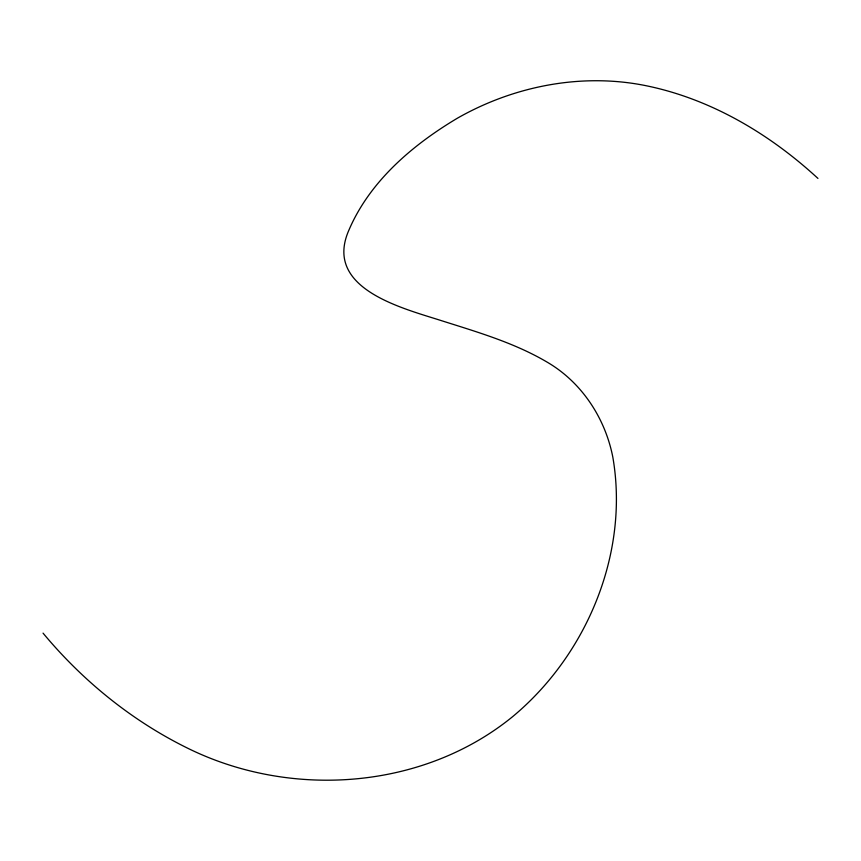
<?xml version="1.0" encoding="UTF-8"?>
<svg xmlns="http://www.w3.org/2000/svg" width="861" height="861" viewBox="0 0 861 861"><rect width="100%" height="100%" fill="white"/><g stroke="black" fill="none" stroke-linecap="round" stroke-linejoin="round"><path stroke-width="1.29" d="M817.95 178.421C769.712 133.972 711.025 99.047 646.288 85.756C582.09 72.604 514.006 85.928 457.385 118.205C412.688 144.842 369.993 181.058 349.028 229.844C323.273 287.768 400.021 307.528 439.81 320.141C476.66 331.872 514.394 342.646 547.854 362.556C582.068 382.79 605.272 418.457 612.828 457.18C629.466 553.171 586.728 655.178 512.543 716.729C422.934 789.709 291.395 798.879 188.785 748.747C132.616 721.346 82.925 681.148 43.05 633.136"/></g></svg>
